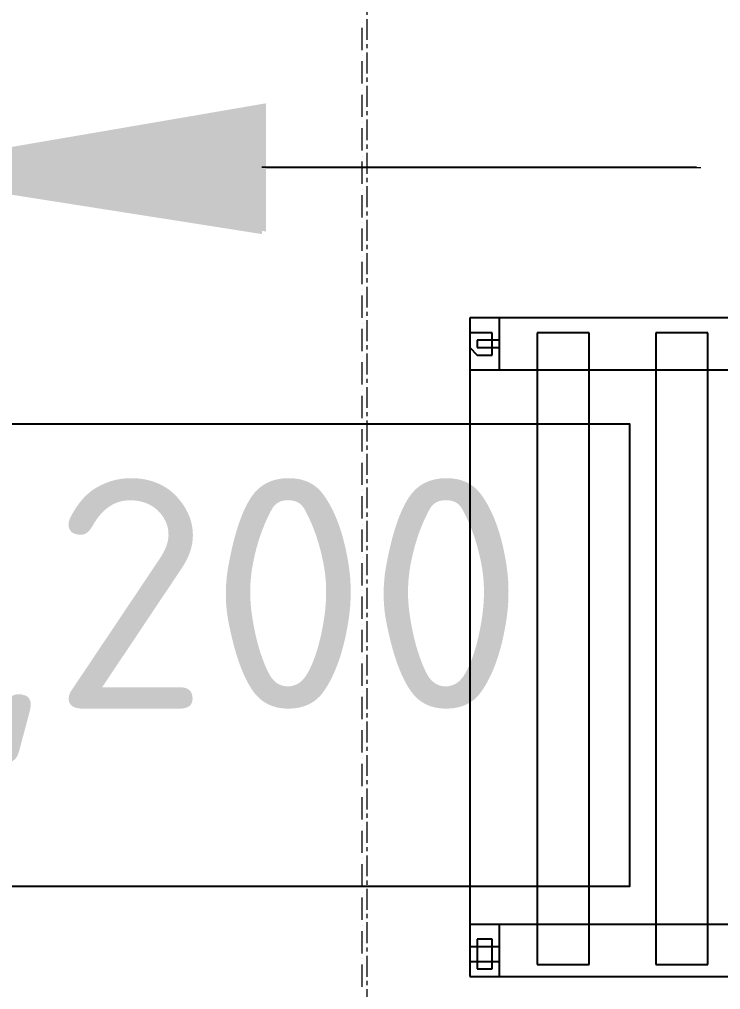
# Model space of a CAD drawing. Header units: millimetres. Extents: x -10178924 to 11692288, y -947381 to 58396.
# Drawn here: x 769994 to 770527, y -783417 to -782681 of the extents above; entities that cross this region are included whole.
import ezdxf

# ---------------------------------------------------------------- set-up
doc = ezdxf.new("R2010")
doc.units = ezdxf.units.MM
doc.linetypes.add('осевая', pattern=[50.8, 31.75, -6.35, 6.35, -6.35])
doc.layers.add('PDF _Отметки', color=7, linetype='Continuous', true_color=0x7f9fff)
doc.layers.add('PDF _Размеры осевые', color=7, linetype='Continuous', true_color=0x5d6970)
doc.layers.add('PDF _Сантехнические приборы', color=7, linetype='Continuous', lineweight=9, true_color=0x767676)
for name, color, linetype, lineweight in [('PDF _Текст', 7, 'Continuous', 5), ('Размеры осевые', 153, 'Continuous', 9), ('Сантехнические приборы', 7, 'Continuous', 9)]:
    doc.layers.add(name, color=color, linetype=linetype, lineweight=lineweight)
doc.layers.add('ТХ пищеблок новое 12.09', color=252, linetype='Continuous')
doc.styles.add('PDF ISOCPEUR', font='isocpeur.ttf')

# ---------------------------------------------------------------- blocks, each defined once
blk = doc.blocks.new('A$C5282721b')
at = {"layer": 'Размеры осевые', "color": 251, "linetype": 'осевая', "ltscale": 0.5, "transparency": 33554687}
blk.add_line((47900, -19000), (47900, 1500), dxfattribs=at)
at = {"layer": 'Сантехнические приборы', "color": 18, "true_color": 0x000000, "transparency": 33554559}
blk.add_lwpolyline([(47823.338, -2002.568), (48153.54, -2002.568)], dxfattribs=at)
blk.add_lwpolyline([(47823.338, -2002.568), (48153.54, -2002.568)], dxfattribs=at)
blk.add_solid([(47823.338, -2051.252), (47527.003, -2004.685), (47823.338, -1953.885)], dxfattribs=at)
at = {"layer": 'ТХ пищеблок новое 12.09', "transparency": 33554687}
for p, q in [((48000.696, -2116.797), (47978.121, -2116.797)), ((47978.121, -2116.797), (47978.121, -2156.303)), ((48000.696, -2156.303), (48000.696, -2116.797)), ((48578.121, -2116.797), (48000.696, -2116.797)), ((47983.765, -2128.084), (47978.121, -2128.084)), ((47978.121, -2128.084), (47978.121, -2133.728)), ((47989.409, -2128.084), (47983.765, -2128.084)), ((47983.765, -2128.084), (47983.765, -2128.084)), ((47983.765, -2128.084), (47983.765, -2128.084)), ((47983.765, -2128.084), (47983.765, -2128.084)), ((47983.765, -2128.084), (47983.765, -2128.084)), ((47983.765, -2128.084), (47983.765, -2128.084)), ((47983.765, -2128.084), (47983.765, -2128.084)), ((47983.765, -2128.084), (47983.765, -2128.084)), ((47983.765, -2128.084), (47983.765, -2128.084)), ((47983.765, -2128.084), (47983.765, -2128.084)), ((47983.765, -2128.084), (47983.765, -2128.084)), ((47995.053, -2128.084), (47989.409, -2128.084)), ((47989.409, -2128.084), (47989.409, -2128.084)), ((47989.409, -2128.084), (47989.409, -2128.084)), ((47989.409, -2128.084), (47989.409, -2128.084)), ((47989.409, -2128.084), (47989.409, -2128.084)), ((47989.409, -2128.084), (47989.409, -2128.084)), ((47989.409, -2128.084), (47989.409, -2128.084)), ((47989.409, -2128.084), (47989.409, -2128.084)), ((47989.409, -2128.084), (47989.409, -2128.084)), ((47995.053, -2133.728), (47995.053, -2128.084)), ((47995.053, -2128.084), (47995.053, -2128.084)), ((47995.053, -2128.084), (47995.053, -2128.084)), ((47995.053, -2128.084), (47995.053, -2128.084)), ((47995.053, -2128.084), (47995.053, -2128.084)), ((47995.053, -2128.084), (47995.053, -2128.084)), ((47995.053, -2128.084), (47995.053, -2128.084)), ((47995.053, -2128.084), (47995.053, -2128.084)), ((47995.053, -2128.084), (47995.053, -2128.084)), ((47995.053, -2128.084), (47995.053, -2128.084)), ((48068.709, -2128.084), (48029.203, -2128.084)), ((48029.203, -2128.084), (48029.203, -2607.799)), ((48068.709, -2607.799), (48068.709, -2128.084)), ((48159.008, -2128.084), (48119.503, -2128.084)), ((48119.503, -2128.084), (48119.503, -2607.799)), ((48159.008, -2607.799), (48159.008, -2128.084)), ((47978.121, -2133.728), (47978.121, -2133.728)), ((47978.121, -2133.728), (47978.121, -2133.728)), ((47978.121, -2133.728), (47978.121, -2133.728)), ((47978.121, -2133.728), (47978.121, -2133.728)), ((47978.121, -2133.728), (47978.121, -2133.728)), ((47978.121, -2133.728), (47978.121, -2133.728)), ((47978.121, -2133.728), (47978.121, -2133.728)), ((47978.121, -2133.728), (47978.121, -2133.728)), ((47978.121, -2133.728), (47978.121, -2139.372)), ((47989.409, -2133.728), (47983.765, -2133.728)), ((47983.765, -2133.728), (47983.765, -2133.728)), ((47983.765, -2133.728), (47983.765, -2133.728)), ((47983.765, -2133.728), (47983.765, -2133.728)), ((47983.765, -2133.728), (47983.765, -2133.728)), ((47983.765, -2133.728), (47983.765, -2133.728)), ((47983.765, -2133.728), (47983.765, -2133.728)), ((47983.765, -2133.728), (47983.765, -2133.728)), ((47983.765, -2133.728), (47983.765, -2133.728)), ((47983.765, -2133.728), (47983.765, -2133.728)), ((47983.765, -2133.728), (47983.765, -2133.728)), ((47983.765, -2133.728), (47983.765, -2133.728)), ((47983.765, -2133.728), (47983.765, -2133.728)), ((47983.765, -2133.728), (47983.765, -2133.728)), ((47983.765, -2133.728), (47983.765, -2133.728)), ((47983.765, -2133.728), (47983.765, -2133.728)), ((47983.765, -2133.728), (47983.765, -2133.728)), ((47983.765, -2133.728), (47983.765, -2139.372)), ((47995.053, -2133.728), (47989.409, -2133.728)), ((47989.409, -2133.728), (47989.409, -2133.728)), ((47989.409, -2133.728), (47989.409, -2133.728)), ((47989.409, -2133.728), (47989.409, -2133.728)), ((47989.409, -2133.728), (47989.409, -2133.728)), ((47989.409, -2133.728), (47989.409, -2133.728)), ((47989.409, -2133.728), (47989.409, -2133.728)), ((47989.409, -2133.728), (47989.409, -2133.728)), ((47989.409, -2133.728), (47989.409, -2133.728)), ((47989.409, -2133.728), (47989.409, -2133.728)), ((47989.409, -2133.728), (47989.409, -2133.728)), ((47989.409, -2133.728), (47989.409, -2133.728)), ((47989.409, -2133.728), (47989.409, -2133.728)), ((47989.409, -2133.728), (47989.409, -2133.728)), ((47989.409, -2133.728), (47989.409, -2133.728)), ((47989.409, -2133.728), (47989.409, -2133.728)), ((47989.409, -2133.728), (47989.409, -2133.728)), ((47989.409, -2133.728), (47989.409, -2133.728)), ((47995.053, -2139.372), (47995.053, -2133.728)), ((47995.053, -2133.728), (47995.053, -2133.728)), ((47995.053, -2133.728), (47995.053, -2133.728)), ((47995.053, -2133.728), (47995.053, -2133.728)), ((47995.053, -2133.728), (47995.053, -2133.728)), ((47995.053, -2133.728), (47995.053, -2133.728)), ((47995.053, -2133.728), (47995.053, -2133.728)), ((47995.053, -2133.728), (47995.053, -2133.728)), ((47995.053, -2133.728), (47995.053, -2133.728)), ((47995.053, -2133.728), (47995.053, -2133.728)), ((47995.053, -2133.728), (47995.053, -2133.728)), ((47995.053, -2133.728), (47995.053, -2133.728)), ((47995.053, -2133.728), (47995.053, -2133.728)), ((47995.053, -2133.728), (47995.053, -2133.728)), ((48000.696, -2133.728), (47995.053, -2133.728)), ((48000.696, -2139.372), (48000.696, -2133.728)), ((48000.696, -2133.728), (48000.696, -2133.728)), ((48000.696, -2133.728), (48000.696, -2133.728)), ((48000.696, -2133.728), (48000.696, -2133.728)), ((48000.696, -2133.728), (48000.696, -2133.728)), ((48000.696, -2133.728), (48000.696, -2133.728)), ((48000.696, -2133.728), (48000.696, -2133.728)), ((48000.696, -2133.728), (48000.696, -2133.728)), ((47978.121, -2139.372), (47978.121, -2139.372)), ((47978.121, -2139.372), (47978.121, -2139.372)), ((47978.121, -2139.372), (47978.121, -2139.372)), ((47978.121, -2139.372), (47978.121, -2139.372)), ((47978.121, -2139.372), (47978.121, -2139.372)), ((47978.121, -2139.372), (47978.121, -2139.372)), ((47978.121, -2139.372), (47978.121, -2139.372)), ((47978.121, -2139.372), (47978.121, -2139.372)), ((47978.121, -2139.372), (47983.765, -2145.015)), ((47983.765, -2139.372), (47983.765, -2139.372)), ((47983.765, -2139.372), (47983.765, -2139.372)), ((47983.765, -2139.372), (47983.765, -2139.372)), ((47983.765, -2139.372), (47983.765, -2139.372)), ((47983.765, -2139.372), (47983.765, -2139.372)), ((47983.765, -2139.372), (47983.765, -2139.372)), ((47983.765, -2139.372), (47983.765, -2139.372)), ((47983.765, -2139.372), (47983.765, -2139.372)), ((47983.765, -2139.372), (47983.765, -2139.372)), ((47983.765, -2139.372), (47983.765, -2139.372)), ((47983.765, -2139.372), (47983.765, -2139.372)), ((47983.765, -2139.372), (47983.765, -2139.372)), ((47983.765, -2139.372), (47983.765, -2139.372)), ((47983.765, -2139.372), (47983.765, -2139.372)), ((47983.765, -2139.372), (47983.765, -2139.372)), ((47983.765, -2139.372), (47989.409, -2139.372)), ((47989.409, -2139.372), (47989.409, -2139.372)), ((47989.409, -2139.372), (47989.409, -2139.372)), ((47989.409, -2139.372), (47989.409, -2139.372)), ((47989.409, -2139.372), (47989.409, -2139.372)), ((47989.409, -2139.372), (47989.409, -2139.372)), ((47989.409, -2139.372), (47989.409, -2139.372)), ((47989.409, -2139.372), (47989.409, -2139.372)), ((47989.409, -2139.372), (47989.409, -2139.372)), ((47989.409, -2139.372), (47989.409, -2139.372)), ((47989.409, -2139.372), (47989.409, -2139.372)), ((47989.409, -2139.372), (47995.053, -2139.372)), ((47989.409, -2139.372), (47989.409, -2139.372)), ((47989.409, -2139.372), (47989.409, -2139.372)), ((47989.409, -2139.372), (47989.409, -2139.372)), ((47989.409, -2139.372), (47989.409, -2139.372)), ((47989.409, -2139.372), (47989.409, -2139.372)), ((47989.409, -2139.372), (47989.409, -2139.372)), ((47989.409, -2139.372), (47989.409, -2139.372)), ((47995.053, -2139.372), (47995.053, -2139.372)), ((47995.053, -2139.372), (47995.053, -2139.372)), ((47995.053, -2139.372), (47995.053, -2139.372)), ((47995.053, -2139.372), (47995.053, -2139.372)), ((47995.053, -2139.372), (47995.053, -2139.372)), ((47995.053, -2139.372), (47995.053, -2139.372)), ((47995.053, -2139.372), (47995.053, -2139.372)), ((47995.053, -2139.372), (47995.053, -2139.372)), ((47995.053, -2139.372), (47995.053, -2139.372)), ((47995.053, -2139.372), (47995.053, -2139.372)), ((47995.053, -2139.372), (47995.053, -2139.372)), ((47995.053, -2139.372), (47995.053, -2139.372)), ((47995.053, -2145.015), (47995.053, -2139.372)), ((47995.053, -2139.372), (47995.053, -2139.372)), ((47995.053, -2139.372), (48000.696, -2139.372)), ((48000.696, -2139.372), (48000.696, -2139.372)), ((48000.696, -2139.372), (48000.696, -2139.372)), ((48000.696, -2139.372), (48000.696, -2139.372)), ((48000.696, -2139.372), (48000.696, -2139.372)), ((48000.696, -2139.372), (48000.696, -2139.372)), ((48000.696, -2139.372), (48000.696, -2139.372)), ((47983.765, -2145.015), (47983.765, -2145.015)), ((47983.765, -2145.015), (47983.765, -2145.015)), ((47983.765, -2145.015), (47983.765, -2145.015)), ((47983.765, -2145.015), (47983.765, -2145.015)), ((47983.765, -2145.015), (47983.765, -2145.015)), ((47983.765, -2145.015), (47983.765, -2145.015)), ((47983.765, -2145.015), (47983.765, -2145.015)), ((47983.765, -2145.015), (47983.765, -2145.015)), ((47983.765, -2145.015), (47983.765, -2145.015)), ((47983.765, -2145.015), (47983.765, -2145.015)), ((47983.765, -2145.015), (47989.409, -2145.015)), ((47989.409, -2145.015), (47989.409, -2145.015)), ((47989.409, -2145.015), (47989.409, -2145.015)), ((47989.409, -2145.015), (47989.409, -2145.015)), ((47989.409, -2145.015), (47989.409, -2145.015)), ((47989.409, -2145.015), (47989.409, -2145.015)), ((47989.409, -2145.015), (47995.053, -2145.015)), ((47989.409, -2145.015), (47989.409, -2145.015)), ((47989.409, -2145.015), (47989.409, -2145.015)), ((47989.409, -2145.015), (47989.409, -2145.015)), ((47995.053, -2145.015), (47995.053, -2145.015)), ((47995.053, -2145.015), (47995.053, -2145.015)), ((47995.053, -2145.015), (47995.053, -2145.015)), ((47995.053, -2145.015), (47995.053, -2145.015)), ((47995.053, -2145.015), (47995.053, -2145.015)), ((47995.053, -2145.015), (47995.053, -2145.015)), ((47995.053, -2145.015), (47995.053, -2145.015)), ((47995.053, -2145.015), (47995.053, -2145.015)), ((47978.121, -2156.303), (48000.696, -2156.303)), ((47978.121, -2156.303), (47978.121, -2577.291)), ((48000.696, -2156.303), (48578.121, -2156.303)), ((48000.696, -2577.291), (47978.121, -2577.291)), ((47978.121, -2577.291), (47978.121, -2616.797)), ((48000.696, -2616.797), (48000.696, -2577.291)), ((48578.121, -2577.291), (48000.696, -2577.291)), ((47989.409, -2588.578), (47983.765, -2588.578)), ((47983.765, -2588.578), (47983.765, -2588.578)), ((47983.765, -2588.578), (47983.765, -2588.578)), ((47983.765, -2588.578), (47983.765, -2588.578)), ((47983.765, -2588.578), (47983.765, -2588.578)), ((47983.765, -2588.578), (47983.765, -2588.578)), ((47983.765, -2588.578), (47983.765, -2594.222)), ((47995.053, -2588.578), (47989.409, -2588.578)), ((47989.409, -2588.578), (47989.409, -2588.578)), ((47989.409, -2588.578), (47989.409, -2588.578)), ((47989.409, -2588.578), (47989.409, -2588.578)), ((47989.409, -2588.578), (47989.409, -2588.578)), ((47989.409, -2588.578), (47989.409, -2588.578)), ((47989.409, -2588.578), (47989.409, -2588.578)), ((47989.409, -2588.578), (47989.409, -2588.578)), ((47989.409, -2588.578), (47989.409, -2588.578)), ((47995.053, -2594.222), (47995.053, -2588.578)), ((47995.053, -2588.578), (47995.053, -2588.578)), ((47995.053, -2588.578), (47995.053, -2588.578)), ((47995.053, -2588.578), (47995.053, -2588.578)), ((47983.765, -2594.222), (47978.121, -2594.222)), ((47978.121, -2594.222), (47978.121, -2594.222)), ((47978.121, -2594.222), (47978.121, -2594.222)), ((47978.121, -2594.222), (47978.121, -2594.222)), ((47978.121, -2594.222), (47978.121, -2594.222)), ((47978.121, -2594.222), (47978.121, -2594.222)), ((47978.121, -2594.222), (47978.121, -2599.866)), ((47978.121, -2599.866), (47978.121, -2599.866)), ((47978.121, -2599.866), (47978.121, -2599.866)), ((47978.121, -2599.866), (47978.121, -2599.866)), ((47978.121, -2599.866), (47978.121, -2599.866)), ((47978.121, -2599.866), (47978.121, -2599.866)), ((47978.121, -2599.866), (47978.121, -2599.866)), ((47978.121, -2599.866), (47978.121, -2599.866)), ((47978.121, -2599.866), (47978.121, -2599.866)), ((47978.121, -2599.866), (47978.121, -2605.509)), ((47989.409, -2594.222), (47983.765, -2594.222)), ((47983.765, -2594.222), (47983.765, -2594.222)), ((47983.765, -2594.222), (47983.765, -2594.222)), ((47983.765, -2594.222), (47983.765, -2594.222)), ((47983.765, -2594.222), (47983.765, -2594.222)), ((47983.765, -2594.222), (47983.765, -2594.222)), ((47983.765, -2594.222), (47983.765, -2594.222)), ((47983.765, -2594.222), (47983.765, -2594.222)), ((47983.765, -2594.222), (47983.765, -2594.222)), ((47983.765, -2594.222), (47983.765, -2599.866)), ((47983.765, -2594.222), (47983.765, -2594.222)), ((47983.765, -2594.222), (47983.765, -2594.222)), ((47983.765, -2594.222), (47983.765, -2594.222)), ((47983.765, -2594.222), (47983.765, -2594.222)), ((47983.765, -2599.866), (47983.765, -2599.866)), ((47983.765, -2599.866), (47983.765, -2599.866)), ((47983.765, -2599.866), (47983.765, -2599.866)), ((47983.765, -2599.866), (47983.765, -2599.866)), ((47983.765, -2599.866), (47983.765, -2599.866)), ((47983.765, -2599.866), (47983.765, -2599.866)), ((47983.765, -2599.866), (47983.765, -2599.866)), ((47983.765, -2599.866), (47983.765, -2599.866)), ((47983.765, -2599.866), (47983.765, -2599.866)), ((47983.765, -2599.866), (47983.765, -2599.866)), ((47983.765, -2599.866), (47983.765, -2599.866)), ((47983.765, -2599.866), (47983.765, -2599.866)), ((47983.765, -2599.866), (47983.765, -2599.866)), ((47983.765, -2599.866), (47983.765, -2599.866)), ((47983.765, -2599.866), (47983.765, -2599.866)), ((47983.765, -2599.866), (47983.765, -2599.866)), ((47983.765, -2599.866), (47983.765, -2599.866)), ((47983.765, -2599.866), (47983.765, -2605.509)), ((47995.053, -2594.222), (47989.409, -2594.222)), ((47989.409, -2594.222), (47989.409, -2594.222)), ((47989.409, -2594.222), (47989.409, -2594.222)), ((47989.409, -2594.222), (47989.409, -2594.222)), ((47989.409, -2594.222), (47989.409, -2594.222)), ((47989.409, -2594.222), (47989.409, -2594.222)), ((47989.409, -2594.222), (47989.409, -2594.222)), ((47989.409, -2594.222), (47989.409, -2594.222)), ((47989.409, -2594.222), (47989.409, -2594.222)), ((47989.409, -2594.222), (47989.409, -2594.222)), ((47989.409, -2594.222), (47989.409, -2594.222)), ((47989.409, -2594.222), (47989.409, -2594.222)), ((47989.409, -2594.222), (47989.409, -2594.222)), ((47989.409, -2594.222), (47989.409, -2594.222)), ((47989.409, -2594.222), (47989.409, -2594.222)), ((47989.409, -2594.222), (47989.409, -2594.222)), ((47989.409, -2594.222), (47989.409, -2594.222)), ((47989.409, -2594.222), (47989.409, -2594.222)), ((47995.053, -2599.866), (47995.053, -2594.222)), ((47995.053, -2594.222), (47995.053, -2594.222)), ((47995.053, -2594.222), (47995.053, -2594.222)), ((47995.053, -2594.222), (47995.053, -2594.222)), ((47995.053, -2594.222), (47995.053, -2594.222)), ((47995.053, -2594.222), (47995.053, -2594.222)), ((48000.696, -2594.222), (47995.053, -2594.222)), ((47995.053, -2594.222), (47995.053, -2594.222)), ((47995.053, -2594.222), (47995.053, -2594.222)), ((47995.053, -2594.222), (47995.053, -2594.222)), ((47995.053, -2594.222), (47995.053, -2594.222)), ((47995.053, -2594.222), (47995.053, -2594.222)), ((47995.053, -2594.222), (47995.053, -2594.222)), ((47995.053, -2605.509), (47995.053, -2599.866)), ((47995.053, -2599.866), (47995.053, -2599.866)), ((47995.053, -2599.866), (47995.053, -2599.866)), ((47995.053, -2599.866), (47995.053, -2599.866)), ((47995.053, -2599.866), (47995.053, -2599.866)), ((47995.053, -2599.866), (47995.053, -2599.866)), ((47995.053, -2599.866), (47995.053, -2599.866)), ((47995.053, -2599.866), (47995.053, -2599.866)), ((47995.053, -2599.866), (47995.053, -2599.866)), ((47995.053, -2599.866), (47995.053, -2599.866)), ((47995.053, -2599.866), (47995.053, -2599.866)), ((47995.053, -2599.866), (47995.053, -2599.866)), ((47995.053, -2599.866), (47995.053, -2599.866)), ((47995.053, -2599.866), (47995.053, -2599.866)), ((47995.053, -2599.866), (47995.053, -2599.866)), ((47995.053, -2599.866), (47995.053, -2599.866)), ((47995.053, -2599.866), (47995.053, -2599.866)), ((47995.053, -2599.866), (47995.053, -2599.866)), ((48000.696, -2599.866), (48000.696, -2594.222)), ((48000.696, -2594.222), (48000.696, -2594.222)), ((48000.696, -2594.222), (48000.696, -2594.222)), ((48000.696, -2594.222), (48000.696, -2594.222)), ((48000.696, -2605.509), (48000.696, -2599.866)), ((48000.696, -2599.866), (48000.696, -2599.866)), ((48000.696, -2599.866), (48000.696, -2599.866)), ((48000.696, -2599.866), (48000.696, -2599.866)), ((48000.696, -2599.866), (48000.696, -2599.866)), ((48000.696, -2599.866), (48000.696, -2599.866)), ((48000.696, -2599.866), (48000.696, -2599.866)), ((48000.696, -2599.866), (48000.696, -2599.866)), ((48000.696, -2599.866), (48000.696, -2599.866)), ((47978.121, -2605.509), (47978.121, -2605.509)), ((47978.121, -2605.509), (47978.121, -2605.509)), ((47978.121, -2605.509), (47978.121, -2605.509)), ((47978.121, -2605.509), (47983.765, -2605.509)), ((47983.765, -2605.509), (47983.765, -2605.509)), ((47983.765, -2605.509), (47983.765, -2605.509)), ((47983.765, -2605.509), (47983.765, -2605.509)), ((47983.765, -2605.509), (47983.765, -2605.509)), ((47983.765, -2605.509), (47983.765, -2605.509)), ((47983.765, -2605.509), (47989.409, -2605.509)), ((47983.765, -2605.509), (47983.765, -2605.509)), ((47983.765, -2605.509), (47983.765, -2605.509)), ((47983.765, -2605.509), (47983.765, -2605.509)), ((47983.765, -2605.509), (47983.765, -2605.509)), ((47983.765, -2605.509), (47983.765, -2605.509)), ((47983.765, -2605.509), (47983.765, -2605.509)), ((47983.765, -2605.509), (47983.765, -2611.153)), ((47989.409, -2605.509), (47989.409, -2605.509)), ((47989.409, -2605.509), (47989.409, -2605.509)), ((47989.409, -2605.509), (47989.409, -2605.509)), ((47989.409, -2605.509), (47989.409, -2605.509)), ((47989.409, -2605.509), (47989.409, -2605.509)), ((47989.409, -2605.509), (47989.409, -2605.509)), ((47989.409, -2605.509), (47989.409, -2605.509)), ((47989.409, -2605.509), (47989.409, -2605.509)), ((47989.409, -2605.509), (47989.409, -2605.509)), ((47989.409, -2605.509), (47989.409, -2605.509)), ((47989.409, -2605.509), (47995.053, -2605.509)), ((47989.409, -2605.509), (47989.409, -2605.509)), ((47989.409, -2605.509), (47989.409, -2605.509)), ((47989.409, -2605.509), (47989.409, -2605.509)), ((47989.409, -2605.509), (47989.409, -2605.509)), ((47989.409, -2605.509), (47989.409, -2605.509)), ((47989.409, -2605.509), (47989.409, -2605.509)), ((47989.409, -2605.509), (47989.409, -2605.509)), ((47995.053, -2605.509), (47995.053, -2605.509)), ((47995.053, -2605.509), (47995.053, -2605.509)), ((47995.053, -2611.153), (47995.053, -2605.509)), ((47995.053, -2605.509), (47995.053, -2605.509)), ((47995.053, -2605.509), (47995.053, -2605.509)), ((47995.053, -2605.509), (47995.053, -2605.509)), ((47995.053, -2605.509), (47995.053, -2605.509)), ((47995.053, -2605.509), (47995.053, -2605.509)), ((47995.053, -2605.509), (47995.053, -2605.509)), ((47995.053, -2605.509), (47995.053, -2605.509)), ((47995.053, -2605.509), (47995.053, -2605.509)), ((47995.053, -2605.509), (48000.696, -2605.509)), ((48000.696, -2605.509), (48000.696, -2605.509)), ((47983.765, -2611.153), (47983.765, -2611.153)), ((47983.765, -2611.153), (47983.765, -2611.153)), ((47983.765, -2611.153), (47983.765, -2611.153)), ((47983.765, -2611.153), (47989.409, -2611.153)), ((47989.409, -2611.153), (47989.409, -2611.153)), ((47989.409, -2611.153), (47989.409, -2611.153)), ((47989.409, -2611.153), (47989.409, -2611.153)), ((47989.409, -2611.153), (47989.409, -2611.153)), ((47989.409, -2611.153), (47989.409, -2611.153)), ((47989.409, -2611.153), (47995.053, -2611.153)), ((47989.409, -2611.153), (47989.409, -2611.153)), ((47989.409, -2611.153), (47989.409, -2611.153)), ((47989.409, -2611.153), (47989.409, -2611.153)), ((47995.053, -2611.153), (47995.053, -2611.153)), ((48029.203, -2607.799), (48068.709, -2607.799)), ((48119.503, -2607.799), (48159.008, -2607.799)), ((47978.121, -2616.797), (48000.696, -2616.797)), ((48000.696, -2616.797), (48578.121, -2616.797)), ((48000.696, -2616.797), (48578.121, -2616.797))]:
    blk.add_line(p, q, dxfattribs=at)

msp = doc.modelspace()

# ---------------------------------------------------------------- linework, layer by layer
at = {"layer": 'PDF _Отметки', "lineweight": 25}
msp.add_lwpolyline([(769645.22, -783338.93), (769645.22, -782987.58), (770458, -782987.58), (770458, -783338.93)], close=True, dxfattribs=at)
at = {"layer": 'PDF _Размеры осевые', "lineweight": 9}
for points in [[(770254.82, -782682.76), (770254.82, -782682.76)], [(770254.82, -782703.92), (770254.82, -782686.99)], [(770254.82, -782708.16), (770254.82, -782708.16)], [(770254.82, -782729.32), (770254.82, -782712.39)], [(770254.82, -782733.56), (770254.82, -782733.56)], [(770254.82, -782754.73), (770254.82, -782737.79)], [(770254.82, -782758.96), (770254.82, -782758.96)], [(770254.82, -782780.13), (770254.82, -782763.19)], [(770254.82, -782784.36), (770254.82, -782784.36)], [(770254.82, -782805.52), (770254.82, -782788.59)], [(770254.82, -782809.76), (770254.82, -782809.76)], [(770254.82, -782830.92), (770254.82, -782813.99)], [(770254.82, -782835.16), (770254.82, -782835.16)], [(770254.82, -782856.33), (770254.82, -782839.39)], [(770254.82, -782860.56), (770254.82, -782860.56)], [(770254.82, -782881.73), (770254.82, -782864.79)], [(770254.82, -782885.96), (770254.82, -782885.96)], [(770254.82, -782907.13), (770254.82, -782890.19)], [(770254.82, -782911.36), (770254.82, -782911.36)], [(770254.82, -782932.52), (770254.82, -782915.59)], [(770254.82, -782936.76), (770254.82, -782936.76)], [(770254.82, -782957.92), (770254.82, -782940.99)], [(770254.82, -782962.16), (770254.82, -782962.16)], [(770254.82, -782983.33), (770254.82, -782966.39)], [(770254.82, -782987.56), (770254.82, -782987.56)], [(770254.82, -783008.73), (770254.82, -782991.79)], [(770254.82, -783012.96), (770254.82, -783012.96)], [(770254.82, -783034.13), (770254.82, -783017.19)], [(770254.82, -783038.36), (770254.82, -783038.36)], [(770254.82, -783059.53), (770254.82, -783042.6)], [(770254.82, -783063.76), (770254.82, -783063.76)], [(770254.82, -783084.93), (770254.82, -783068)], [(770254.82, -783089.16), (770254.82, -783089.16)], [(770254.82, -783110.33), (770254.82, -783093.39)], [(770254.82, -783114.56), (770254.82, -783114.56)], [(770254.82, -783135.73), (770254.82, -783118.79)], [(770254.82, -783139.96), (770254.82, -783139.96)], [(770254.82, -783161.13), (770254.82, -783144.19)], [(770254.82, -783165.36), (770254.82, -783165.36)], [(770254.82, -783186.53), (770254.82, -783169.6)], [(770254.82, -783190.76), (770254.82, -783190.76)], [(770254.82, -783211.93), (770254.82, -783195)], [(770254.82, -783216.16), (770254.82, -783216.16)], [(770254.82, -783237.33), (770254.82, -783220.39)], [(770254.82, -783241.56), (770254.82, -783241.56)], [(770254.82, -783262.73), (770254.82, -783245.8)], [(770254.82, -783266.96), (770254.82, -783266.96)], [(770254.82, -783288.13), (770254.82, -783271.2)], [(770254.82, -783292.36), (770254.82, -783292.36)], [(770254.82, -783313.53), (770254.82, -783296.6)], [(770254.82, -783317.76), (770254.82, -783317.76)], [(770254.82, -783338.93), (770254.82, -783322)], [(770254.82, -783343.16), (770254.82, -783343.16)], [(770254.82, -783364.33), (770254.82, -783347.39)], [(770254.82, -783368.56), (770254.82, -783368.56)], [(770254.82, -783389.73), (770254.82, -783372.8)], [(770254.82, -783393.96), (770254.82, -783393.96)], [(770254.82, -783415.13), (770254.82, -783398.2)]]:
    msp.add_lwpolyline(points, dxfattribs=at)
at = {"layer": 'PDF _Сантехнические приборы', "color": 7, "lineweight": 9}
msp.add_lwpolyline([(770508.82, -782792.82), (770178.63, -782792.82)], close=True, dxfattribs=at)
at = {"layer": 'PDF _Сантехнические приборы', "color": 7, "transparency": 33554559}
msp.add_solid([(770178.63, -782843.63), (769882.3, -782797.06), (770178.63, -782746.26)], dxfattribs=at)

# ---------------------------------------------------------------- block references
msp.add_blockref('A$C5282721b', (722358.55, -780790.44))

# ---------------------------------------------------------------- texts
at = {"layer": 'PDF _Текст', "color": 161, "true_color": 0x7f9fff, "insert": (769717.19, -783136.85), "char_height": 174.997, "attachment_point": 4, "style": 'PDF ISOCPEUR'}
msp.add_mtext('-3,200', dxfattribs=at)

doc.saveas('drawing.dxf')
